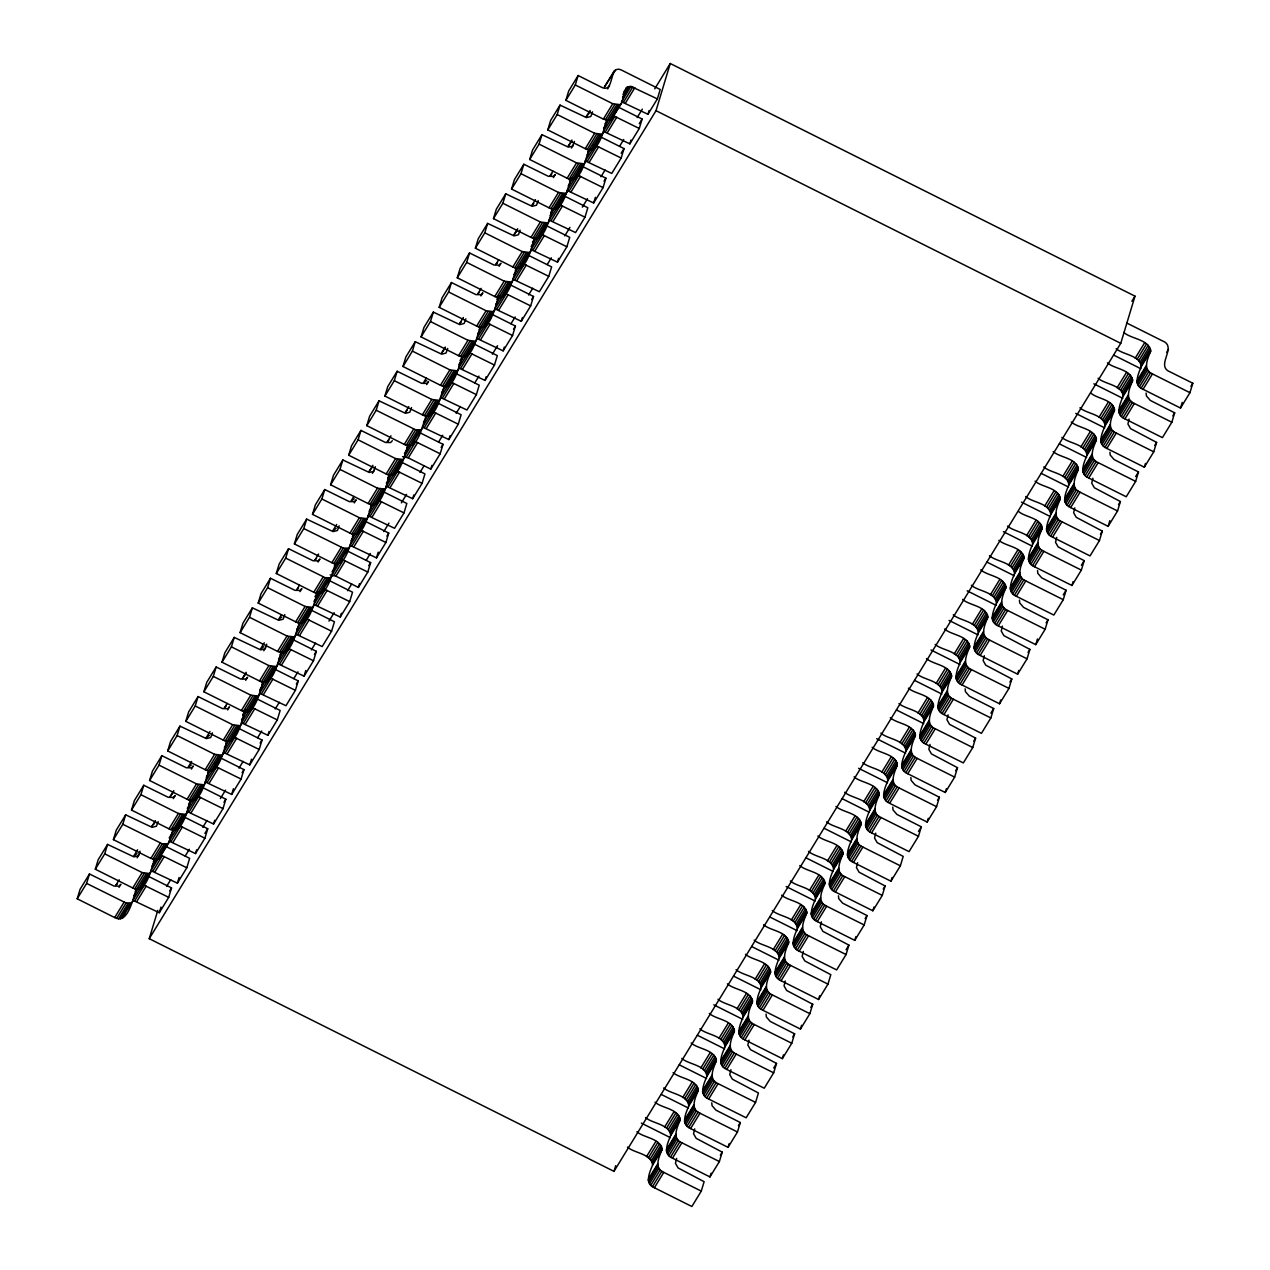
<?xml version="1.0" encoding="UTF-8"?>
<svg xmlns="http://www.w3.org/2000/svg" width="1270" height="1270" viewBox="0 0 1270 1270"><rect width="100%" height="100%" fill="white"/><g stroke="black" fill="none" stroke-linecap="round" stroke-linejoin="round"><path stroke-width="1.5" d="M676.64 1158.415L675.449 1163.304L678.085 1167.924L704.12 1181.687L701.278 1191.117L691.864 1206.5L654.383 1187.736C644.239 1183.783 649.605 1172.289 652.589 1165.114C651.526 1153.589 634.381 1153.335 627.491 1147.112M701.278 1191.117L663.797 1172.353C653.637 1168.416 659.019 1156.906 662.003 1149.731C660.94 1138.206 643.795 1137.952 636.905 1131.745M694.738 1128.855L693.547 1133.729L696.182 1138.349L722.217 1152.112L719.376 1161.558L709.962 1176.925L672.481 1158.161C662.337 1154.224 667.702 1142.714 670.687 1135.539C669.623 1124.013 652.478 1123.759 645.589 1117.552M719.376 1161.558L681.895 1142.794C671.751 1138.841 677.116 1127.331 680.101 1120.172C679.037 1108.631 661.892 1108.377 655.003 1102.169M711.756 1102.82L712.057 1105.678L715.947 1110.155L740.315 1122.537L737.473 1131.983L728.059 1147.35L690.578 1128.585C680.434 1124.649 685.8 1113.139 688.784 1105.964C687.721 1094.438 670.576 1094.184 663.686 1087.977M737.473 1131.983L699.992 1113.218C689.848 1109.266 695.214 1097.756 698.198 1090.597C697.135 1079.071 679.99 1078.817 673.1 1072.594M730.933 1069.705L729.742 1074.595L732.377 1079.198L758.428 1092.978L755.571 1102.408L746.157 1117.79L708.676 1099.026C698.532 1095.073 703.897 1083.564 706.882 1076.404C705.818 1064.863 688.673 1064.609 681.784 1058.402M755.571 1102.408L718.09 1083.643C707.946 1079.69 713.311 1068.197 716.296 1061.022C715.232 1049.496 698.087 1049.242 691.197 1043.019M749.03 1040.13L747.839 1045.019L750.475 1049.639L776.526 1063.403L773.668 1072.832L764.254 1088.215L726.773 1069.451C716.629 1065.498 721.995 1053.989 724.979 1046.829C723.916 1035.304 706.771 1035.05 699.881 1028.827M773.668 1072.832L736.187 1054.068C726.043 1050.131 731.409 1038.622 734.393 1031.446C733.33 1019.921 716.185 1019.667 709.295 1013.444M766.064 1014.095L766.35 1016.952L770.239 1021.429L794.623 1033.828L791.766 1043.257L782.352 1058.64L744.887 1039.876C734.727 1035.923 740.092 1024.43 743.077 1017.254C742.013 1005.729 724.868 1005.475 717.979 999.252M791.766 1043.257L754.285 1024.493C744.141 1020.556 749.506 1009.047 752.491 1001.871C751.427 990.346 734.282 990.092 727.392 983.885M785.225 980.996L784.05 985.869L786.67 990.489L812.721 1004.252L809.863 1013.682L800.449 1029.065L762.984 1010.301C752.824 1006.364 758.206 994.854 761.174 987.679C760.111 976.154 742.966 975.9 736.076 969.693M809.863 1013.682L772.382 994.934C762.238 990.981 767.604 979.472 770.588 972.296C769.525 960.771 752.38 960.517 745.49 954.31M803.323 951.421L802.148 956.31L804.767 960.914L830.818 974.677L827.961 984.123L818.563 999.49L781.082 980.726C770.922 976.789 776.303 965.279 779.272 958.104C778.224 946.579 761.063 946.325 754.174 940.118M827.961 984.123L790.496 965.359C780.336 961.406 785.701 949.896 788.686 942.737C787.622 931.212 770.477 930.958 763.587 924.735M821.42 921.845L820.245 926.735L822.865 931.339L848.916 945.118L846.058 954.548L836.66 969.931L799.179 951.166C789.019 947.214 794.401 935.704 797.369 928.545C796.322 917.003 779.161 916.75 772.271 910.542M846.058 954.548L808.593 935.784C798.433 931.831 803.815 920.337 806.783 913.162C805.72 901.636 788.575 901.382 781.685 895.159M838.454 895.81L838.74 898.668L842.629 903.145L867.013 915.543L864.171 924.973L854.758 940.356L817.277 921.591C807.117 917.638 812.498 906.129 815.483 898.969C814.419 887.444 797.258 887.19 790.385 880.967M864.171 924.973L826.691 906.208C816.531 902.256 821.912 890.762 824.881 883.587C823.833 872.061 806.672 871.807 799.783 865.584M857.615 862.695L856.44 867.585L859.076 872.204L885.111 885.968L882.269 895.398L872.855 910.78L835.374 892.016C825.214 888.063 830.596 876.57 833.58 869.394C832.517 857.869 815.372 857.615 808.482 851.392M882.269 895.398L844.788 876.633C834.628 872.696 840.01 861.187 842.978 854.011C841.931 842.486 824.77 842.232 817.88 836.025M875.728 833.136L874.538 838.01L877.173 842.629L903.208 856.393L900.366 865.822L890.953 881.205L853.472 862.441C843.328 858.504 848.693 846.995 851.678 839.819C850.614 828.294 833.469 828.04 826.579 821.833M900.366 865.822L862.886 847.074C852.726 843.121 858.107 831.612 861.092 824.436C860.028 812.911 842.883 812.657 835.993 806.45M892.746 807.101L893.048 809.958L896.938 814.435L921.306 826.818L918.464 836.263L909.05 851.63L871.569 832.866C861.425 828.929 866.791 817.42 869.775 810.244C868.712 798.719 851.567 798.465 844.677 792.258M918.464 836.263L880.983 817.499C870.823 813.546 876.205 802.037 879.189 794.877C878.126 783.352 860.981 783.098 854.091 776.875M910.844 777.526L911.146 780.383L915.035 784.86L939.403 797.242L936.562 806.688L927.148 822.055L889.667 803.307C879.523 799.354 884.888 787.844 887.873 780.669C886.809 769.144 869.664 768.89 862.774 762.683M936.562 806.688L899.081 787.924C888.937 783.971 894.302 772.462 897.287 765.302C896.223 753.777 879.078 753.523 872.188 747.3M930.021 744.41L928.83 749.3L931.466 753.92L957.501 767.683L954.659 777.113L945.245 792.496L907.764 773.732C897.62 769.779 902.986 758.269 905.97 751.11C904.907 739.584 887.762 739.331 880.872 733.107M954.659 777.113L917.178 758.349C907.034 754.396 912.4 742.902 915.384 735.727C914.321 724.202 897.176 723.948 890.286 717.725M948.118 714.835L946.928 719.725L949.563 724.344L975.614 738.108L972.756 747.538L963.343 762.921L925.862 744.156C915.718 740.204 921.083 728.71 924.068 721.535C923.004 710.009 905.859 709.755 898.969 703.532M972.756 747.538L935.276 728.774C925.131 724.837 930.497 713.327 933.482 706.152C932.418 694.626 915.273 694.372 908.383 688.165M965.152 688.8L965.438 691.674L969.327 696.15L993.712 708.533L990.854 717.963L981.44 733.346L943.959 714.581C933.815 710.628 939.181 699.135 942.165 691.959C941.102 680.434 923.957 680.18 917.067 673.957M990.854 717.963L953.373 699.214C943.229 695.261 948.595 683.752 951.579 676.577C950.516 665.051 933.371 664.797 926.481 658.59M984.313 655.701L983.139 660.591L985.758 665.194L1011.809 678.958L1008.951 688.403L999.538 703.77L962.073 685.006C951.913 681.069 957.278 669.56 960.263 662.384C959.199 650.859 942.054 650.605 935.164 644.398M1008.951 688.403L971.471 669.639C961.326 665.686 966.692 654.177 969.677 647.017C968.613 635.476 951.468 635.238 944.578 629.015M1002.411 626.126L1001.236 631.015L1003.856 635.619L1029.906 649.383L1027.049 658.828L1017.635 674.195L980.17 655.447C970.01 651.494 975.392 639.985 978.36 632.809C977.297 621.284 960.152 621.03 953.262 614.823M1027.049 658.828L989.568 640.064C979.424 636.111 984.79 624.602 987.774 617.442C986.711 605.917 969.566 605.663 962.676 599.44M1019.445 600.091L1019.731 602.948L1023.62 607.425L1048.004 619.823L1045.147 629.253L1035.748 644.636L998.268 625.872C988.108 621.919 993.489 610.41 996.458 603.25C995.41 591.725 978.249 591.471 971.359 585.248M1045.147 629.253L1007.681 610.489C997.521 606.536 1002.887 595.043 1005.872 587.867C1004.808 576.342 987.663 576.088 980.773 569.865M1037.542 570.516L1037.828 573.373L1041.717 577.85L1066.101 590.248L1063.26 599.678L1053.846 615.061L1016.365 596.297C1006.205 592.344 1011.587 580.834 1014.555 573.675C1013.508 562.15 996.347 561.896 989.457 555.673M1063.26 599.678L1025.779 580.914C1015.619 576.977 1021.001 565.467 1023.969 558.292C1022.906 546.767 1005.761 546.513 998.871 540.306M1056.703 537.4L1055.529 542.29L1058.148 546.91L1084.199 560.673L1081.357 570.103L1071.943 585.486L1034.463 566.722C1024.303 562.769 1029.684 551.275 1032.669 544.1C1031.605 532.574 1014.46 532.32 1007.57 526.097M1081.357 570.103L1043.876 551.339C1033.716 547.402 1039.098 535.892 1042.067 528.717C1041.273 517.795 1025.239 517.287 1018.699 511.588M1074.801 507.841L1073.626 512.715L1076.262 517.334L1102.296 531.098L1099.455 540.544L1090.041 555.911L1052.56 537.146C1042.4 533.209 1047.782 521.7 1050.766 514.525C1049.703 502.999 1032.558 502.745 1025.668 496.538M1099.455 540.544L1061.974 521.779C1051.814 517.827 1057.196 506.317 1060.18 499.158C1059.116 487.617 1041.956 487.362 1035.066 481.155M1092.914 478.266L1091.724 483.156L1094.359 487.759L1120.394 501.523L1117.552 510.969L1108.138 526.336L1070.658 507.587C1060.513 503.634 1065.879 492.125 1068.864 484.95C1067.8 473.424 1050.655 473.17 1043.765 466.963M1117.552 510.969L1080.072 492.204C1069.911 488.251 1075.293 476.742 1078.278 469.582C1077.214 458.057 1060.069 457.803 1053.179 451.58M1109.932 452.231L1110.234 455.089L1114.123 459.565L1138.491 471.964L1135.65 481.393L1126.236 496.776L1088.755 478.012C1078.611 474.059 1083.977 462.55 1086.961 455.39C1085.898 443.849 1068.753 443.611 1061.863 437.388M1135.65 481.393L1098.169 462.629C1088.009 458.676 1093.391 447.183 1096.375 440.007C1095.312 428.482 1078.166 428.228 1071.277 422.005M1129.109 419.116L1127.919 424.005L1130.554 428.625L1156.589 442.389L1153.747 451.818L1144.333 467.201L1106.853 448.437C1096.708 444.484 1102.074 432.975 1105.059 425.815C1103.995 414.29 1086.85 414.036 1079.96 407.813M1153.747 451.818L1116.266 433.054C1106.122 429.117 1111.488 417.608 1114.473 410.432C1113.679 399.51 1097.629 399.002 1091.105 393.303M1146.127 393.081L1146.429 395.954L1150.318 400.431L1174.687 412.814L1171.845 422.243L1162.431 437.626L1124.95 418.862C1114.806 414.909 1120.172 403.416 1123.156 396.24C1122.093 384.715 1104.948 384.461 1098.058 378.238M1171.845 422.243L1134.364 403.479C1124.22 399.542 1129.586 388.033 1132.57 380.857C1131.506 369.332 1114.361 369.078 1107.472 362.871M1126.665 322.977L1162.431 340.884C1178.227 346.932 1154.509 365.935 1170.305 371.983L1192.8 383.238L1189.942 392.684L1180.528 408.051L1143.048 389.287C1132.903 385.35 1138.269 373.84 1141.254 366.665C1140.19 355.14 1123.045 354.886 1116.155 348.678M1189.942 392.684L1152.461 373.92C1142.317 369.967 1147.683 358.457 1150.668 351.298C1149.334 339.169 1131.094 339.153 1123.839 332.423M136.763 888.825C132.953 896.779 128.588 924.989 114.681 917.559L77.2 898.795L80.058 889.349L89.471 873.982L113.951 886.047L119.158 886.127L120.872 884.269L118.999 887.349M77.2 898.795L86.614 883.412L89.471 873.982M154.861 859.25C151.051 867.204 146.701 895.429 132.778 887.984L95.313 869.22L98.155 859.79L107.569 844.407L133.985 856.901L138.351 855.789L140.049 851.154M95.313 869.22L104.711 853.837L107.569 844.407M173.482 827.913L169.212 842.074L159.179 858.536L156.607 859.679L150.892 858.409L113.411 839.645L116.253 830.215L125.666 814.832L152.098 827.341L156.448 826.214L158.147 821.595M113.411 839.645L122.809 824.262L125.666 814.832M191.056 800.116C187.246 808.053 182.896 836.279 168.989 828.834L131.508 810.069L134.35 800.64L143.764 785.257L168.243 797.322L173.45 797.417L175.165 795.56L173.291 798.624M131.508 810.069L140.922 794.702L143.764 785.257M209.153 770.541C205.343 778.494 200.993 806.704 187.087 799.259L149.606 780.494L152.448 771.065L161.861 755.682L186.341 767.763L191.548 767.842L193.278 765.985L191.389 769.064M149.606 780.494L159.02 765.127L161.861 755.682M227.251 740.966C223.441 748.919 219.091 777.129 205.184 769.699L167.703 750.935L170.545 741.489L179.959 726.122L206.391 738.616L210.741 737.505L212.439 732.869M167.703 750.935L177.117 735.552L179.959 726.122M124.682 913.051L122.984 917.686M245.348 711.39C241.554 719.344 237.188 747.57 223.282 740.124L185.801 721.36L188.643 711.914L198.056 696.547L222.536 708.612L227.759 708.692L229.473 706.834L227.584 709.914M185.801 721.36L195.215 705.977L198.056 696.547M143.304 881.713L141.081 888.111M263.446 681.815C259.651 689.769 255.286 717.994 241.379 710.549L203.898 691.785L206.74 682.355L216.154 666.972L240.633 679.037L245.856 679.117L247.571 677.259L245.681 680.339M203.898 691.785L213.312 676.402L216.154 666.972M161.401 852.138L159.179 858.536M281.543 652.256C277.749 660.194 273.383 688.419 259.477 680.974L221.996 662.21L224.853 652.78L234.251 637.397L260.683 649.907L265.049 648.779L266.732 644.16M221.996 662.21L231.41 646.843L234.251 637.397M178.975 824.325L177.276 828.961M299.641 622.681C295.846 630.634 291.481 658.844 277.574 651.399L240.094 632.635L242.951 623.205L252.365 607.822L278.781 620.332L283.147 619.22L284.829 614.585M654.748 88.852L670.258 63.5L1134.999 296.164L1120.759 343.329L613.981 1171.353L149.241 938.689L157.798 910.384M151.114 871.633L132.858 900.224L159.29 912.733L161.004 907.066M240.094 632.635L249.507 617.268L252.365 607.822M159.29 912.733L168.704 897.35L171.545 887.921L147.701 875.967M317.738 593.106C313.944 601.059 309.578 629.269 295.672 621.84L258.191 603.075L261.048 593.63L270.462 578.263L294.926 590.328L300.149 590.407L301.863 588.55L299.974 591.63M157.543 859.885L150.955 870.649L177.387 883.158L179.102 877.491M258.191 603.075L267.605 587.692L270.462 578.263M215.709 763.413L213.471 769.826M177.387 883.158L186.801 867.775L189.643 858.345L165.798 846.407M335.851 563.531C332.041 571.484 327.676 599.71 313.769 592.264L276.288 573.5L279.146 564.055L288.56 548.688L313.023 560.753L318.246 560.832L319.961 558.975L318.087 562.054M187.309 812.498L169.053 841.073L195.485 853.583L196.628 849.805M276.288 573.5L285.702 558.117L288.56 548.688M233.807 733.854L231.569 740.251M195.485 853.583L204.899 838.2L207.74 828.77L183.896 816.832M353.949 533.956C350.139 541.909 345.789 570.135 331.867 562.689L294.386 543.925L297.243 534.495L306.657 519.112L333.073 531.606L337.439 530.495L339.122 525.859M205.407 782.923L187.15 811.514L213.582 824.008L214.725 820.229M294.386 543.925L303.8 528.542L306.657 519.112M251.365 706.041L249.682 710.676M213.582 824.008L222.996 808.641L225.838 799.195L201.993 787.257M372.046 504.396C368.236 512.334 363.887 540.56 349.964 533.114L312.499 514.35L315.341 504.92L324.755 489.537L349.234 501.602L354.441 501.682L356.156 499.84L354.282 502.904M223.52 753.348L205.264 781.939L231.68 794.433L233.394 788.781M312.499 514.35L321.897 498.983L324.755 489.537M231.68 794.433L241.094 779.066L243.935 769.62L220.091 757.682M390.144 474.821C386.334 482.775 381.984 510.984 368.078 503.539L330.597 484.775L333.438 475.345L342.852 459.962L369.284 472.472L373.634 471.361L375.333 466.725M241.617 723.773L223.361 752.364L249.777 764.873L251.492 759.206M330.597 484.775L339.995 469.408L342.852 459.962M288.099 645.128L285.877 651.526M249.777 764.873L259.191 749.49L262.049 740.061L238.188 728.107M408.242 445.246C404.431 453.2 400.082 481.409 386.175 473.964L348.694 455.216L351.536 445.77L360.95 430.403L385.429 442.468L390.636 442.547L392.351 440.69M259.715 694.198L241.459 722.789L267.875 735.298L269.018 731.52M348.694 455.216L358.108 439.833L360.95 430.403M267.875 735.298L277.289 719.915L280.146 710.486L256.286 698.548M426.339 415.671C422.529 423.624 418.179 451.85 404.273 444.405L366.792 425.64L369.633 416.195L379.047 400.828L405.479 413.322L409.829 412.21L411.528 407.575M366.792 425.64L376.206 410.258L379.047 400.828M323.755 587.756L322.072 592.391M277.812 664.639L259.556 693.214L285.972 705.723L295.386 690.34L298.244 680.91L274.383 668.972M444.436 386.096C440.642 394.049 436.277 422.275 422.37 414.83L384.889 396.065L387.731 386.636L397.145 371.253L421.624 383.318L426.831 383.397L428.561 381.54L426.672 384.619M295.91 635.063L277.654 663.654L304.086 676.148L305.784 670.496M384.889 396.065L394.303 380.683L397.145 371.253M341.868 558.181L340.169 562.816M304.086 676.148L313.484 660.765L316.341 651.335L292.481 639.397M462.534 356.537C458.74 364.474 454.374 392.7 440.468 385.255L402.987 366.49L405.828 357.06L415.242 341.678L441.674 354.187L446.024 353.06L447.723 348.44M402.987 366.49L412.401 351.107L415.242 341.678M360.49 526.844L358.267 533.241M314.007 605.488L295.751 634.079L322.183 646.573L331.581 631.206L334.439 621.76L310.594 609.822M480.631 326.962C476.837 334.915 472.472 363.125 458.565 355.679L421.084 336.915L423.942 327.485L433.34 312.102L459.772 324.612L464.121 323.501L465.82 318.865M313.849 604.504L340.281 617.014L341.408 613.235M421.084 336.915L430.498 321.548L433.34 312.102M340.281 617.014L349.695 601.631L352.536 592.201L328.692 580.247M498.729 297.386C494.935 305.34 490.569 333.55 476.663 326.104L439.182 307.356L442.039 297.91L451.437 282.543L475.917 294.608L481.139 294.688L482.854 292.83L480.965 295.91M330.168 574.897L335.883 576.183L358.378 587.438L359.521 583.66M439.182 307.356L448.596 291.973L451.437 282.543M396.161 469.471L394.462 474.107M358.378 587.438L367.792 572.056L370.634 562.626L346.789 550.688M516.827 267.811C513.032 275.765 508.667 303.974 494.76 296.545L457.279 277.781L460.137 268.335L469.551 252.968L494.014 265.033L499.237 265.113L500.951 263.255L499.062 266.335M368.3 516.779L350.044 545.354L376.476 557.863L378.19 552.196M457.279 277.781L466.693 262.398L469.551 252.968M414.258 439.896L412.559 444.532M376.476 557.863L385.889 542.481L388.731 533.051L364.887 521.113M534.924 238.236C531.13 246.19 526.764 274.415 512.858 266.97L475.377 248.206L478.234 238.776L487.648 223.393L514.064 235.887L518.43 234.775L520.113 230.14M475.377 248.206L484.791 232.823L487.648 223.393M432.356 410.321L430.657 414.957M386.397 487.204L368.141 515.795L394.573 528.288L403.987 512.905L406.829 503.476L382.984 491.538M553.037 208.661C549.227 216.614 544.862 244.84 530.955 237.395L493.474 218.63L496.332 209.201L505.746 193.818L532.162 206.327L536.527 205.2L538.21 200.581M404.495 457.629L386.239 486.219L412.671 498.713L413.814 494.951M493.474 218.63L502.888 203.248L505.746 193.818M412.671 498.713L422.084 483.346L424.926 473.9L401.082 461.962M571.135 179.102C567.325 187.055 562.975 215.265 549.053 207.82L511.572 189.055L514.429 179.626L523.843 164.243L548.322 176.308L553.529 176.403L555.244 174.546L553.371 177.609M402.558 456.613L408.289 457.883L430.768 469.138L431.911 465.376M511.572 189.055L520.986 173.688L523.843 164.243M468.551 351.187L466.868 355.806M430.768 469.138L440.182 453.771L443.024 444.325L419.179 432.387M589.232 149.527C585.422 157.48 581.073 185.69 567.15 178.244L529.685 159.48L532.527 150.05L541.941 134.668L568.373 147.177L572.722 146.066L574.421 141.43M440.706 398.478L422.45 427.069L448.866 439.579L450.009 435.8M529.685 159.48L539.083 144.113L541.941 134.668M486.648 321.612L484.965 326.247M448.866 439.579L458.279 424.196L461.121 414.766L437.277 402.828M607.33 119.951C603.52 127.905 599.17 156.115 585.264 148.685L547.783 129.921L550.624 120.475L560.038 105.108L586.47 117.602L590.82 116.491L592.519 111.855M547.783 129.921L557.197 114.538L560.038 105.108M504.746 292.036L503.063 296.672M458.803 368.919L440.547 397.494L466.963 410.004L476.377 394.621L479.234 385.191L455.374 373.253M630.936 86.408L626.586 87.519L621.681 102.759L611.648 119.237L609.076 120.38L603.361 119.11L565.88 100.346L568.722 90.916L578.136 75.533L600.631 86.789C615.855 95.583 607.505 61.912 622.744 70.707L660.209 89.471L657.368 98.901L647.954 114.284L621.522 101.775L630.936 86.408L657.368 98.901M476.901 339.344L458.645 367.935L485.061 380.428L486.204 376.65M565.88 100.346L575.294 84.963L578.136 75.533M485.061 380.428L494.474 365.046L497.332 355.616L473.472 343.678M494.998 309.769L476.742 338.36L503.158 350.853L504.301 347.091M503.158 350.853L512.572 335.486L515.429 326.041L491.569 314.103M513.096 280.194L494.84 308.785L521.271 321.278L522.399 317.516M559.054 203.327L557.355 207.947M521.271 321.278L530.669 305.911L533.527 296.466L509.667 284.528M577.151 173.752L575.453 178.371M531.193 250.619L512.937 279.209L539.369 291.719L548.767 276.336L551.625 266.906L527.78 254.968M549.291 221.059L531.035 249.634L557.466 262.144L558.594 258.366M557.466 262.144L566.88 246.761L569.722 237.331L545.878 225.393M613.346 114.602L611.648 119.237M567.388 191.484L549.132 220.075L575.564 232.569L584.978 217.186L587.819 207.756L563.975 195.818M585.486 161.909L567.23 190.5L593.661 202.994L595.376 197.342M593.661 202.994L603.075 187.627L605.917 178.181L582.073 166.243M603.583 132.334L585.327 160.925L611.759 173.418L621.173 158.052L624.014 148.606L600.17 136.668M621.681 102.759L603.425 131.35L629.856 143.859L631 140.081M629.856 143.859L639.27 128.476L642.112 119.047L618.268 107.093M647.954 114.284L649.097 110.506M149.241 938.689L656.019 110.68L670.258 63.5M613.981 1171.353L615.696 1165.685M709.962 1176.925L711.105 1173.147M728.059 1147.35L729.202 1143.587M782.352 1058.64L783.495 1054.862M800.449 1029.065L801.592 1025.287M818.563 999.49L819.69 995.728M854.758 940.356L855.901 936.577M872.855 910.78L873.998 907.002M890.953 881.205L892.096 877.427M927.148 822.055L928.291 818.293M945.245 792.496L946.388 788.718M999.538 703.77L1000.681 700.008M1017.635 674.195L1018.778 670.433M1035.748 644.636L1037.447 638.969M1071.943 585.486L1073.086 581.708M1108.138 526.336L1109.853 520.684M1144.333 467.201L1145.476 463.423M1180.528 408.051L1182.243 402.399M152.559 825.262L151.94 826.357L155.384 820.642M133.017 901.208L131.302 903.065L126.079 902.986L86.614 883.412M169.212 842.074L167.497 843.915L162.29 843.836L122.809 824.262M195.374 799.386L196.009 798.306M586.931 115.522L586.311 116.618L590.074 110.474M267.779 681.101L268.399 680.006M303.974 621.967L304.594 620.871M332.105 575.913L330.39 577.771L325.168 577.691L285.702 558.117M350.202 546.338L348.488 548.195L343.265 548.116L303.8 528.542M376.365 503.666L376.984 502.571M422.592 428.053L420.878 429.911L415.671 429.831L376.206 410.258M448.755 385.381L449.389 384.286M521.16 267.097L521.779 266.001M539.258 237.522L539.877 236.426M593.55 148.812L594.169 147.717M119.189 879.793L115.729 885.492L117.459 883.634M137.605 849.773L133.842 855.916L137.033 853.678M173.799 790.623L170.037 796.782L173.625 791.845M191.579 761.492L188.135 767.207L191.341 764.969M209.994 731.488L206.232 737.632L209.439 735.394M227.155 703.453L224.33 708.057L226.044 706.199M246.19 672.338L242.427 678.482L246.031 673.56M264.287 642.763L260.525 648.922L263.731 646.684M281.448 614.728L278.622 619.347L281.829 617.109M299.545 585.153L296.72 589.772L298.434 587.915M318.595 554.053L314.817 560.197L316.548 558.34M336.693 524.478L332.93 530.622L336.121 528.399M353.838 496.443L351.028 501.063L354.219 498.824M372.888 465.328L369.125 471.487L372.713 466.55M390.985 435.769L387.223 441.912L388.938 440.055M408.765 406.638L405.32 412.337L407.035 410.48M426.244 378.158L423.418 382.762L426.625 380.54M445.278 347.043L441.515 353.203L445.119 348.266M463.375 317.468L459.613 323.628L461.327 321.77M481.155 288.353L477.711 294.053L479.425 292.195M498.634 259.874L495.808 264.477L497.522 262.62M517.684 228.759L513.905 234.902L517.509 229.981M535.464 199.628L532.003 205.343L533.733 203.486M552.926 171.148L550.116 175.768L551.831 173.911M571.976 140.033L568.214 146.193L571.802 141.256M614.442 70.58L604.409 87.043L615.537 69.818M153.654 824.5L155.527 821.42M588.026 114.76L589.899 111.681M137.096 857.774L138.97 854.694M263.779 650.764L265.668 647.7M372.38 473.329L374.253 470.265M571.468 148.05L573.341 144.97M607.663 88.9L609.536 85.82M114.681 917.559L124.095 902.176M132.778 887.984L142.192 872.601L149.4 873.49M150.892 858.409L160.29 843.026M168.989 828.834L178.387 813.467L185.595 814.356M187.087 799.259L196.501 783.892L203.692 784.781M205.184 769.699L214.598 754.317L221.79 755.206M223.282 740.124L232.696 724.741L239.887 725.63M241.379 710.549L250.793 695.166L258 696.055M259.477 680.974L268.891 665.591L276.098 666.496M277.574 651.399L286.988 636.032L294.195 636.921M295.672 621.84L305.086 606.457L312.293 607.346M313.769 592.264L323.183 576.882M331.867 562.689L341.281 547.306M349.964 533.114L359.378 517.731L366.585 518.636M368.078 503.539L377.476 488.172L384.683 489.061M386.175 473.964L395.573 458.597L402.78 459.486M404.273 444.405L413.687 429.022M422.37 414.83L431.784 399.447L438.975 400.336M440.468 385.255L449.882 369.872L457.073 370.776M458.565 355.679L467.979 340.312L475.186 341.201M476.663 326.104L486.077 310.737L493.284 311.626M494.76 296.545L504.174 281.162L511.381 282.051M512.858 266.97L522.272 251.587L529.479 252.476M530.955 237.395L540.369 222.012L547.576 222.901M549.053 207.82L558.467 192.453L565.674 193.342M567.15 178.244L576.564 162.877L583.771 163.766M585.264 148.685L594.662 133.302L601.869 134.191M603.361 119.11L612.759 103.727L619.966 104.616M116.681 918.369L126.079 902.986M134.779 888.794L144.193 873.411M152.876 859.218L162.29 843.836M170.974 829.643L180.388 814.276M189.071 800.068L198.485 784.701M207.169 770.509L216.583 755.126M225.266 740.934L234.68 725.551M243.364 711.359L252.778 695.976M261.461 681.784L270.875 666.417M279.559 652.208L288.973 636.841M297.656 622.649L307.07 607.266M315.77 593.074L325.168 577.691M333.867 563.499L343.265 548.116M351.965 533.924L361.378 518.541M370.062 504.349L379.476 488.982M388.16 474.789L397.573 459.407M406.257 445.214L415.671 429.831M424.355 415.639L433.769 400.256M442.452 386.064L451.866 370.681M460.55 356.489L469.964 341.122M478.647 326.914L488.061 311.547M496.745 297.355L506.158 281.972M514.842 267.779L524.256 252.397M532.956 238.204L542.353 222.822M551.053 208.629L560.451 193.262M569.15 179.054L578.564 163.687M587.248 149.495L596.662 134.112M605.345 119.92L614.759 104.537M242.745 714.677L245.57 710.073M315.135 596.392L317.96 591.788M387.858 477.663L389.731 474.583M497.062 299.133L498.951 296.053M569.468 180.848L571.341 177.768M623.76 92.138L626.586 87.519M118.618 918.797L128.032 903.414M135.239 891.35L146.129 873.839M153.337 861.774L164.227 844.28M172.926 830.088L182.34 814.705M188.595 804.18L200.438 785.13M207.645 773.065L218.535 755.555M225.742 743.49L236.633 725.98M242.887 715.454L254.73 696.42M261.938 684.339L272.828 666.845M280.035 654.78L290.925 637.27M299.609 623.078L309.023 607.695M315.293 597.17L327.12 578.12M334.327 566.055L345.218 548.561M352.425 536.48L363.315 518.986M370.522 506.92L381.413 489.41M387.683 478.885L399.526 459.835M406.733 447.77L417.624 430.26M426.307 416.068L435.721 400.701M444.405 386.493L453.819 371.126M460.073 360.585L471.916 341.551M479.123 329.486L490.014 311.976M497.221 299.91L508.111 282.4M515.318 270.335L526.209 252.841M532.479 242.3L544.306 223.266M550.577 212.725L552.45 209.661M552.99 209.074L562.404 193.691M569.611 181.626L580.501 164.116M587.708 152.051L598.599 134.541M604.869 124.016L616.712 104.966M622.967 94.44L627.682 86.757M133.906 895.588L138.605 887.889M152.003 866.013L155.766 859.853M169.164 837.978L173.863 830.294M187.261 808.403L192.913 799.179M206.296 777.303L211.01 769.604M224.393 747.728L228.171 741.569M241.554 719.693L247.205 710.47M259.651 690.118L265.303 680.895M278.702 659.003L282.464 652.859M296.799 629.428L300.561 623.284M313.96 601.408L319.595 592.169M332.057 571.833L337.693 562.61M351.091 540.718L354.854 534.575M369.189 511.143L373.904 503.46M386.35 483.108L392.001 473.885M404.447 453.549L409.146 445.849M423.481 422.434L427.244 416.274M441.579 392.859L446.294 385.175M458.74 364.823L464.391 355.6M477.79 333.708L481.552 327.565M495.887 304.149L500.586 296.45M513.985 274.574L518.684 266.875M531.146 246.539L535.845 238.855M550.18 215.424L554.879 207.74M568.277 185.849L572.976 178.165M587.311 154.75L591.09 148.59M603.536 128.254L608.235 120.555M622.57 97.139L629.158 86.376M120.396 918.829L129.81 903.446M138.509 889.254L147.907 873.871M156.607 859.679L166.021 844.296M174.704 830.104L184.118 814.737M192.802 800.529L202.216 785.162M210.899 770.969L220.313 755.586M228.997 741.394L238.411 726.011M247.094 711.819L256.508 696.436M265.192 682.244L274.606 666.877M283.289 652.669L292.703 637.302M301.387 623.11L310.801 607.727M319.484 593.534L328.898 578.152M337.598 563.959L346.996 548.577M355.695 534.384L365.093 519.017M373.793 504.809L383.207 489.442M391.89 475.25L401.304 459.867M409.988 445.675L419.402 430.292M428.085 416.1L437.499 400.717M446.183 386.524L455.597 371.142M464.28 356.949L473.694 341.582M482.378 327.39L491.792 312.007M500.475 297.815L509.889 282.432M518.573 268.24L527.987 252.857M536.67 238.665L546.084 223.282M554.784 209.09L564.182 193.723M572.881 179.53L582.279 164.148M590.979 149.955L600.392 134.572M609.076 120.38L618.49 104.997M121.888 918.448L131.302 903.065M158.083 859.298L167.497 843.915M314.785 602.964L330.39 577.771M331.946 574.929L348.488 548.195M404.336 456.644L420.878 429.911M134.81 900.652L144.224 885.285L168.704 897.35M152.908 871.093L162.322 855.71L186.801 867.775M171.005 841.518L180.419 826.135L204.899 838.2M189.103 811.943L198.517 796.56L222.996 808.641M207.201 782.368L216.614 767.001L241.094 779.066M225.298 752.792L234.712 737.425L259.191 749.49M243.411 723.233L252.809 707.85L277.289 719.915M261.509 693.658L270.907 678.275L295.386 690.34M279.606 664.083L289.02 648.7L313.484 660.765M297.704 634.508L307.118 619.125L331.581 631.206M315.801 604.933L325.215 589.566L349.695 601.631M333.899 575.373L343.313 559.991L367.792 572.056M351.996 545.798L361.41 530.415L385.889 542.481M370.094 516.223L379.508 500.84L403.987 512.905M388.191 486.648L397.605 471.265L422.084 483.346M406.289 457.073L415.703 441.706L440.182 453.771M424.386 427.498L433.8 412.131L458.279 424.196M442.484 397.939L451.898 382.556L476.377 394.621M460.597 368.363L469.995 352.981L494.474 365.046M478.695 338.788L488.093 323.405L512.572 335.486M496.792 309.213L506.206 293.846L530.669 305.911M514.89 279.638L524.304 264.271L548.767 276.336M532.987 250.079L542.401 234.696L566.88 246.761M551.085 220.504L560.499 205.121L584.978 217.186M569.182 190.929L578.596 175.546L603.075 187.627M587.28 161.353L596.694 145.986L621.173 158.052M605.377 131.778L614.791 116.411L639.27 128.476M623.475 102.219L632.889 86.836M136.795 901.462L146.209 886.095M154.892 871.903L164.306 856.52M172.99 842.327L182.404 826.945M191.103 812.752L200.501 797.369M209.201 783.177L218.599 767.81M227.298 753.602L236.712 738.235M245.396 724.043L254.81 708.66M263.493 694.468L272.907 679.085M281.591 664.893L291.005 649.51M299.688 635.317L309.102 619.95M317.786 605.742L327.2 590.375M335.883 576.183L345.297 560.8M353.981 546.608L363.395 531.225M372.078 517.033L381.492 501.65M390.176 487.458L399.59 472.075M408.289 457.883L417.687 442.516M426.387 428.323L435.8 412.94M444.484 398.748L453.898 383.365M462.582 369.173L471.995 353.79M480.679 339.598L490.093 324.215M498.777 310.023L508.19 294.656M516.874 280.464L526.288 265.081M534.972 250.888L544.385 235.506M553.069 221.313L562.483 205.93M571.167 191.738L580.581 176.355M589.264 162.163L598.678 146.796M607.378 132.588L616.775 117.221M625.475 103.029L634.873 87.646M166.592 886.444L170.736 879.681M185.214 856.028L189.341 849.265M202.787 827.31L206.931 820.547M220.377 798.576L225.536 790.13M238.982 768.159L243.126 761.397M257.604 737.743L261.747 730.98M275.193 709.009L279.321 702.262M293.799 678.593L297.942 671.846M311.388 649.875L315.516 643.112M328.962 621.141L334.137 612.696M347.583 590.725L351.711 583.962M366.204 560.308L370.332 553.545M383.778 531.59L388.953 523.129M401.368 502.856L406.527 494.411M419.973 472.44L424.117 465.677M438.594 442.023L442.722 435.261M456.168 413.29L460.311 406.543M474.789 382.873L478.933 376.126M492.379 354.155L497.538 345.71M510.984 323.739L515.128 316.976M528.574 295.005L532.702 288.242M547.179 264.589L551.323 257.826M564.769 235.871L569.944 227.409M582.343 207.137L587.518 198.691M600.964 176.72L605.107 169.958M619.585 146.304L623.713 139.541M637.159 117.57L642.334 109.125M169.672 890.984L171.545 887.921M204.915 833.39L207.74 828.77M223.965 802.275L225.838 799.195M242.062 772.7L243.935 769.62M260.159 743.125L262.049 740.061M296.354 683.99L298.244 680.91M314.452 654.415L316.341 651.335M368.744 565.69L370.634 562.626M386.858 536.13L388.731 533.051M441.15 447.405L443.024 444.325M513.54 329.12L515.429 326.041M531.638 299.545L533.527 296.466M604.044 181.261L605.917 178.181M621.189 153.225L624.014 148.606M639.286 123.65L642.112 119.047M1131.888 301.228L1134.999 296.164M646.509 1156.637L655.923 1141.27M664.607 1127.077L674.021 1111.694M682.72 1097.502L692.118 1082.119M700.818 1067.927L710.216 1052.544M718.915 1038.352L728.329 1022.985M737.013 1008.777L746.427 993.41M755.11 979.218L764.524 963.835M773.208 949.643L782.622 934.26M791.305 920.067L800.719 904.684M809.403 890.492L818.817 875.125M827.5 860.917L836.914 845.55M845.598 831.358L855.012 815.975M863.695 801.783L873.109 786.4M881.793 772.208L891.207 756.825M899.906 742.632L909.304 727.25M918.004 713.057L927.402 697.69M936.101 683.498L945.515 668.115M954.199 653.923L963.612 638.54M972.296 624.348L981.71 608.965M990.394 594.773L999.807 579.39M1008.491 565.198L1017.905 549.831M1026.589 535.622L1036.003 520.255M1044.686 506.063L1054.1 490.68M1062.784 476.488L1072.197 461.105M1080.881 446.913L1090.295 431.53M1098.979 417.338L1108.392 401.971M1117.092 387.763L1126.49 372.396M1135.189 358.203L1144.587 342.821M648.399 1157.78L657.812 1142.397M666.512 1128.204L675.91 1112.822M684.609 1098.629L694.023 1083.246M702.707 1069.054L712.121 1053.687M720.804 1039.495L730.218 1024.112M738.902 1009.92L748.316 994.537M756.999 980.345L766.413 964.962M775.097 950.77L784.511 935.387M793.194 921.194L802.608 905.827M811.292 891.619L820.706 876.252M829.389 862.06L838.803 846.677M847.487 832.485L856.901 817.102M865.6 802.91L874.998 787.527M883.698 773.335L893.096 757.968M901.795 743.76L911.209 728.393M919.893 714.2L929.307 698.817M937.99 684.625L947.404 669.242M956.088 655.05L965.502 639.667M974.185 625.475L983.599 610.108M992.283 595.9L1001.697 580.533M1010.38 566.341L1019.794 550.958M1028.478 536.765L1037.892 521.383M1046.575 507.19L1055.989 491.808M1064.673 477.615L1074.087 462.248M1082.786 448.04L1092.184 432.673M1100.884 418.481L1110.282 403.098M1118.981 388.906L1128.395 373.523M1137.079 359.331L1146.493 343.948M650.065 1159.145L659.479 1143.778M668.163 1129.586L677.577 1114.203M686.276 1100.01L695.674 1084.628M704.374 1070.435L713.788 1055.053M722.471 1040.86L731.885 1025.493M740.569 1011.285L749.983 995.918M758.666 981.726L768.08 966.343M776.764 952.151L786.178 936.768M794.861 922.576L804.275 907.193M812.959 893L822.373 877.634M831.056 863.425L840.47 848.058M849.154 833.866L858.568 818.483M867.251 804.291L876.665 788.908M885.365 774.716L894.763 759.333M903.462 745.141L912.86 729.758M921.56 715.566L930.974 700.199M939.657 686.006L949.071 670.623M957.755 656.431L967.168 641.048M975.852 626.856L985.266 611.473M993.95 597.281L1003.363 581.898M1012.047 567.706L1021.461 552.339M1030.145 538.131L1039.559 522.764M1048.242 508.572L1057.656 493.189M1066.34 478.996L1075.754 463.613M1084.437 449.421L1093.851 434.038M1102.55 419.846L1111.948 404.479M1120.648 390.271L1130.046 374.904M1138.745 360.712L1148.159 345.329M651.399 1160.685L660.813 1145.302M669.496 1131.11L678.91 1115.727M687.594 1101.534L697.008 1086.152M705.691 1071.959L715.105 1056.592M723.789 1042.384L733.203 1027.017M741.886 1012.825L751.3 997.442M759.984 983.25L769.398 967.867M778.097 953.675L787.495 938.292M796.195 924.1L805.593 908.733M814.292 894.524L823.706 879.157M832.39 864.965L841.804 849.582M850.487 835.39L859.901 820.007M868.585 805.815L877.999 790.432M886.682 776.24L896.096 760.857M904.78 746.665L914.194 731.298M922.877 717.106L932.291 701.723M940.975 687.53L950.389 672.147M959.072 657.955L968.486 642.572M977.17 628.38L986.584 612.997M995.283 598.805L1004.681 583.438M1013.381 569.23L1022.779 553.863M1031.478 539.671L1040.892 524.288M1049.576 510.095L1058.989 494.713M1067.673 480.52L1077.087 465.137M1085.771 450.945L1095.184 435.578M1103.868 421.37L1113.282 406.003M1121.966 391.811L1131.379 376.428M1140.063 362.236L1149.477 346.853M652.288 1162.256L661.702 1146.873M670.385 1132.681L679.799 1117.298M688.499 1103.106L697.897 1087.723M706.596 1073.531L716.01 1058.164M724.694 1043.972L734.108 1028.589M742.791 1014.397L752.205 999.014M760.889 984.822L770.303 969.439M778.986 955.246L788.4 939.863M797.084 925.671L806.498 910.304M815.181 896.096L824.595 880.729M833.279 866.537L842.693 851.154M851.376 836.962L860.79 821.579M869.474 807.387L878.888 792.004M887.587 777.811L896.985 762.444M905.685 748.236L915.083 732.869M923.782 718.677L933.196 703.294M941.88 689.102L951.293 673.719M959.977 659.527L969.391 644.144M978.075 629.952L987.488 614.585M996.172 600.377L1005.586 585.01M1014.27 570.817L1023.683 555.434M1032.367 541.242L1041.781 525.859M1050.465 511.667L1059.879 496.284M1068.562 482.092L1077.976 466.725M1086.66 452.517L1096.073 437.15M1104.773 422.958L1114.171 407.575M1122.87 393.382L1132.268 378M1140.968 363.807L1150.382 348.424M652.701 1163.764L662.114 1148.382M670.798 1134.189L680.212 1118.822M688.896 1104.614L698.309 1089.247M706.993 1075.055L716.407 1059.672M725.091 1045.48L734.505 1030.097M743.188 1015.905L752.602 1000.522M761.286 986.33L770.699 970.963M779.399 956.754L788.797 941.387M797.496 927.195L806.894 911.812M815.594 897.62L825.008 882.237M833.691 868.045L843.105 852.662M851.789 838.47L861.203 823.087M869.886 808.895L879.3 793.528M887.984 779.336L897.398 763.953M906.081 749.76L915.495 734.377M924.179 720.185L933.593 704.802M942.276 690.61L951.69 675.227M960.374 661.035L969.788 645.668M978.471 631.46L987.885 616.093M996.585 601.901L1005.983 586.518M1014.682 572.325L1024.08 556.943M1032.78 542.75L1042.194 527.367M1050.877 513.175L1060.291 497.808M1068.975 483.6L1078.389 468.233M1087.072 454.041L1096.486 438.658M1105.17 424.466L1114.584 409.083M1123.267 394.891L1132.681 379.508M1141.365 365.315L1150.779 349.948M652.589 1165.114L662.003 1149.731M670.687 1135.539L680.101 1120.172M688.784 1105.964L698.198 1090.597M706.882 1076.404L716.296 1061.022M724.979 1046.829L734.393 1031.446M743.077 1017.254L752.491 1001.871M761.174 987.679L770.588 972.296M779.272 958.104L788.686 942.737M797.369 928.545L806.783 913.162M815.483 898.969L824.881 883.587M833.58 869.394L842.978 854.011M851.678 839.819L861.092 824.436M869.775 810.244L879.189 794.877M887.873 780.669L897.287 765.302M905.97 751.11L915.384 735.727M924.068 721.535L933.482 706.152M942.165 691.959L951.579 676.577M960.263 662.384L969.677 647.017M978.36 632.809L987.774 617.442M996.458 603.25L1005.872 587.867M1014.555 573.675L1023.969 558.292M1032.669 544.1L1042.067 528.717M1050.766 514.525L1060.18 499.158M1068.864 484.95L1078.278 469.582M1086.961 455.39L1096.375 440.007M1105.059 425.815L1114.473 410.432M1123.156 396.24L1132.57 380.857M1141.254 366.665L1150.668 351.298M648.319 1179.274L657.717 1163.891M666.417 1149.699L675.831 1134.316M684.514 1120.124L693.928 1104.741M702.612 1090.549L712.025 1075.166M720.709 1060.974L730.123 1045.607M738.807 1031.399L748.22 1016.032M756.904 1001.84L766.318 986.457M775.002 972.264L784.415 956.881M793.099 942.689L802.513 927.306M811.197 913.114L820.61 897.747M829.294 883.539L838.708 868.172M847.407 853.98L856.806 838.597M865.505 824.405L874.903 809.022M883.602 794.829L893.016 779.447M901.7 765.254L911.114 749.887M919.797 735.679L929.211 720.312M937.895 706.12L947.309 690.737M955.993 676.545L965.406 661.162M974.09 646.97L983.504 631.587M992.188 617.395L1001.601 602.028M1010.285 587.819L1019.699 572.452M1028.382 558.26L1037.796 542.877M1046.48 528.685L1055.894 513.302M1064.593 499.11L1073.991 483.727M1082.691 469.535L1092.105 454.152M1100.788 439.96L1110.202 424.593M1118.886 410.4L1128.3 395.018M1136.983 380.825L1146.397 365.442M648.192 1180.608L657.606 1165.241M666.306 1151.049L675.703 1135.666M684.403 1121.474L693.817 1106.091M702.5 1091.898L711.914 1076.515M720.598 1062.323L730.012 1046.956M738.695 1032.748L748.109 1017.381M756.793 1003.189L766.207 987.806M774.89 973.614L784.304 958.231M792.988 944.039L802.402 928.656M811.086 914.463L820.499 899.096M829.183 884.888L838.597 869.521M847.28 855.329L856.694 839.946M865.394 825.754L874.792 810.371M883.491 796.179L892.889 780.796M901.589 766.604L911.003 751.237M919.686 737.029L929.1 721.662M937.784 707.469L947.198 692.086M955.881 677.894L965.295 662.511M973.979 648.319L983.393 632.936M992.076 618.744L1001.49 603.361M1010.174 589.169L1019.588 573.802M1028.271 559.61L1037.685 544.227M1046.369 530.034L1055.783 514.652M1064.466 500.459L1073.88 485.076M1082.58 470.884L1091.978 455.501M1100.677 441.309L1110.075 425.942M1118.775 411.734L1128.189 396.367M1136.872 382.175L1146.286 366.792M648.605 1182.132L658.019 1166.749M666.702 1152.557L676.116 1137.174M684.8 1122.982L694.214 1107.615M702.897 1093.406L712.311 1078.04M720.995 1063.847L730.409 1048.464M739.092 1034.272L748.506 1018.889M757.206 1004.697L766.604 989.314M775.303 975.122L784.701 959.739M793.401 945.547L802.815 930.18M811.498 915.987L820.912 900.605M829.596 886.412L839.01 871.029M847.693 856.837L857.107 841.454M865.791 827.262L875.205 811.879M883.888 797.687L893.302 782.32M901.986 768.112L911.4 752.745M920.083 738.553L929.497 723.17M938.181 708.977L947.595 693.595M956.278 679.402L965.692 664.019M974.392 649.827L983.79 634.46M992.489 620.252L1001.887 604.885M1010.587 590.693L1020 575.31M1028.684 561.118L1038.098 545.735M1046.782 531.543L1056.196 516.16M1064.879 501.967L1074.293 486.6M1082.977 472.392L1092.39 457.025M1101.074 442.833L1110.488 427.45M1119.172 413.258L1128.585 397.875M1137.269 383.683L1146.683 368.3M649.494 1183.703L658.908 1168.321M667.607 1154.128L677.005 1138.745M685.705 1124.553L695.103 1109.186M703.802 1094.978L713.216 1079.611M721.9 1065.419L731.314 1050.036M739.997 1035.844L749.411 1020.461M758.095 1006.269L767.509 990.886M776.192 976.693L785.606 961.326M794.29 947.118L803.704 931.751M812.387 917.559L821.801 902.176M830.485 887.984L839.899 872.601M848.582 858.409L857.996 843.026M866.68 828.834L876.094 813.467M884.793 799.259L894.191 783.892M902.891 769.699L912.304 754.317M920.988 740.124L930.402 724.741M939.086 710.549L948.5 695.166M957.183 680.974L966.597 665.607M975.281 651.399L984.694 636.032M993.378 621.84L1002.792 606.457M1011.476 592.264L1020.889 576.882M1029.573 562.689L1038.987 547.306M1047.671 533.114L1057.084 517.731M1065.768 503.539L1075.182 488.172M1083.881 473.98L1093.279 458.597M1101.979 444.405L1111.377 429.022M1120.076 414.83L1129.49 399.447M1138.174 385.255L1147.588 369.872M650.827 1185.227L660.241 1169.845M668.925 1155.652L678.339 1140.285M687.022 1126.077L696.436 1110.71M705.12 1096.518L714.534 1081.135M723.217 1066.943L732.631 1051.56M741.315 1037.368L750.729 1021.985M759.428 1007.793L768.826 992.426M777.526 978.217L786.924 962.85M795.623 948.658L805.037 933.275M813.721 919.083L823.135 903.7M831.818 889.508L841.232 874.125M849.916 859.933L859.33 844.566M868.013 830.358L877.427 814.991M886.111 800.798L895.525 785.416M904.208 771.223L913.622 755.841M922.306 741.648L931.72 726.265M940.403 712.073L949.817 696.706M958.501 682.498L967.915 667.131M976.614 652.939L986.012 637.556M994.712 623.364L1004.11 607.981M1012.809 593.788L1022.223 578.406M1030.907 564.213L1040.321 548.831M1049.004 534.638L1058.418 519.271M1067.102 505.079L1076.515 489.696M1085.199 475.504L1094.613 460.121M1103.297 445.929L1112.71 430.546M1121.394 416.354L1130.808 400.971M1139.492 386.778L1148.906 371.411M652.494 1186.609L661.908 1171.226M670.592 1157.034L680.006 1141.651M688.689 1127.458L698.103 1112.091M706.787 1097.883L716.201 1082.516M724.884 1068.324L734.298 1052.941M742.982 1038.749L752.396 1023.366M761.079 1009.174L770.493 993.791M779.193 979.599L788.591 964.216M797.29 950.024L806.688 934.656M815.388 920.464L824.801 905.081M833.485 890.889L842.899 875.506M851.583 861.314L860.996 845.931M869.68 831.739L879.094 816.356M887.778 802.164L897.191 786.797M905.875 772.589L915.289 757.222M923.973 743.029L933.386 727.646M942.07 713.454L951.484 698.071M960.168 683.879L969.581 668.496M978.265 654.304L987.679 638.937M996.378 624.729L1005.776 609.362M1014.476 595.17L1023.874 579.787M1032.573 565.594L1041.987 550.212M1050.671 536.019L1060.085 520.636M1068.768 506.444L1078.182 491.077M1086.866 476.869L1096.28 461.502M1104.963 447.31L1114.377 431.927M1123.061 417.735L1132.475 402.352M1141.159 388.16L1150.572 372.777M654.383 1187.736L663.797 1172.353M672.481 1158.161L681.895 1142.794M690.578 1128.585L699.992 1113.218M708.676 1099.026L718.09 1083.643M726.773 1069.451L736.187 1054.068M744.887 1039.876L754.285 1024.493M762.984 1010.301L772.382 994.934M781.082 980.726L790.496 965.359M799.179 951.166L808.593 935.784M817.277 921.591L826.691 906.208M835.374 892.016L844.788 876.633M853.472 862.441L862.886 847.074M871.569 832.866L880.983 817.499M889.667 803.307L899.081 787.924M907.764 773.732L917.178 758.349M925.862 744.156L935.276 728.774M943.959 714.581L953.373 699.214M962.073 685.006L971.471 669.639M980.17 655.447L989.568 640.064M998.268 625.872L1007.681 610.489M1016.365 596.297L1025.779 580.914M1034.463 566.722L1043.876 551.339M1052.56 537.146L1061.974 521.779M1070.658 507.587L1080.072 492.204M1088.755 478.012L1098.169 462.629M1106.853 448.437L1116.266 433.054M1124.95 418.862L1134.364 403.479M1143.048 389.287L1152.461 373.92M1166.622 352.441L1168.511 349.361M720.344 1155.192L722.217 1152.112M738.442 1125.617L740.315 1122.537M773.7 1068.006L776.526 1063.403M792.734 1036.907L794.623 1033.828M810.831 1007.332L812.721 1004.252M846.09 949.722L848.916 945.118M865.124 918.607L867.013 915.543M883.237 889.048L885.111 885.968M918.48 831.437L921.306 826.818M937.53 800.322L939.403 797.242M955.627 770.747L957.501 767.683M973.725 741.188L975.614 738.108M990.886 713.153L993.712 708.533M1009.92 682.038L1011.809 678.958M1028.017 652.462L1029.906 649.383M1046.115 622.887L1048.004 619.823M1063.276 594.852L1066.101 590.248M1081.373 565.293L1084.199 560.673M1100.423 534.178L1102.296 531.098M1118.521 504.603L1120.394 501.523M1135.666 476.567L1138.491 471.964M1154.716 445.468L1156.589 442.389M1172.813 415.893L1174.687 412.814M1190.911 386.318L1192.8 383.238M592.963 145.526L596.694 145.986M520.573 263.811L524.304 264.271M612.838 115.967L614.791 116.411M576.644 175.117L578.596 175.546M558.546 204.692L560.499 205.121M540.448 234.267L542.401 234.696M504.253 293.402L506.206 293.846M486.156 322.977L488.093 323.405M468.058 352.552L469.995 352.981M449.945 382.127L451.898 382.556M431.848 411.702L433.8 412.131M413.75 441.261L415.703 441.706M395.653 470.837L397.605 471.265M377.555 500.412L379.508 500.84M341.36 559.562L343.313 559.991M323.263 589.121L325.215 589.566M305.165 618.696L307.118 619.125M287.068 648.271L289.02 648.7M268.97 677.847L270.907 678.275M250.873 707.422L252.809 707.85M232.759 736.981L234.712 737.425M214.662 766.556L216.614 767.001M196.564 796.131L198.517 796.56M178.467 825.706L180.419 826.135M160.369 855.281L162.322 855.71M142.272 884.841L144.224 885.285M656.019 110.68L1120.759 343.329M575.294 84.963L612.759 103.727M1113.679 355.108L1140.936 368.76M557.197 114.538L594.662 133.302M1093.867 383.826L1122.823 398.335M539.083 144.113L576.564 162.877M1075.769 413.401L1104.725 427.895M520.986 173.688L558.467 192.453M1059.37 443.833L1086.628 457.47M502.888 203.248L540.369 222.012M1041.273 473.392L1068.53 487.045M484.791 232.823L522.272 251.587M1021.477 502.11L1050.433 516.62M466.693 262.398L504.174 281.162M1003.379 531.686L1032.335 546.195M448.596 291.973L486.077 310.737M986.981 562.118L1014.238 575.755M430.498 321.548L467.979 340.312M967.184 590.836L996.14 605.33M412.401 351.107L449.882 369.872M949.071 620.411L978.043 634.905M394.303 380.683L431.784 399.447M930.974 649.986L959.945 664.48M914.59 680.403L941.848 694.055M358.108 439.833L395.573 458.597M896.493 709.978L923.75 723.614M339.995 469.408L377.476 488.172M876.681 738.695L905.637 753.189M321.897 498.983L359.378 517.731M858.583 768.271L887.539 782.764M842.185 798.687L869.442 812.34M824.087 828.262L851.344 841.915M267.605 587.692L305.086 606.457M805.99 857.837L833.247 871.474M249.507 617.268L286.988 636.032M786.193 886.555L815.149 901.049M231.41 646.843L268.891 665.591M769.795 916.988L797.052 930.624M213.312 676.402L250.793 695.166M751.697 946.547L778.954 960.199M195.215 705.977L232.696 724.741M733.6 976.122L760.857 989.774M177.117 735.552L214.598 754.317M713.788 1004.84L742.76 1019.35M159.02 765.127L196.501 783.892M697.405 1035.272L724.662 1048.909M140.922 794.702L178.387 813.467M679.307 1064.847L706.564 1078.484M661.194 1094.407L688.451 1108.059M104.711 853.837L142.192 872.601M641.398 1123.124L670.354 1137.634"/></g></svg>
